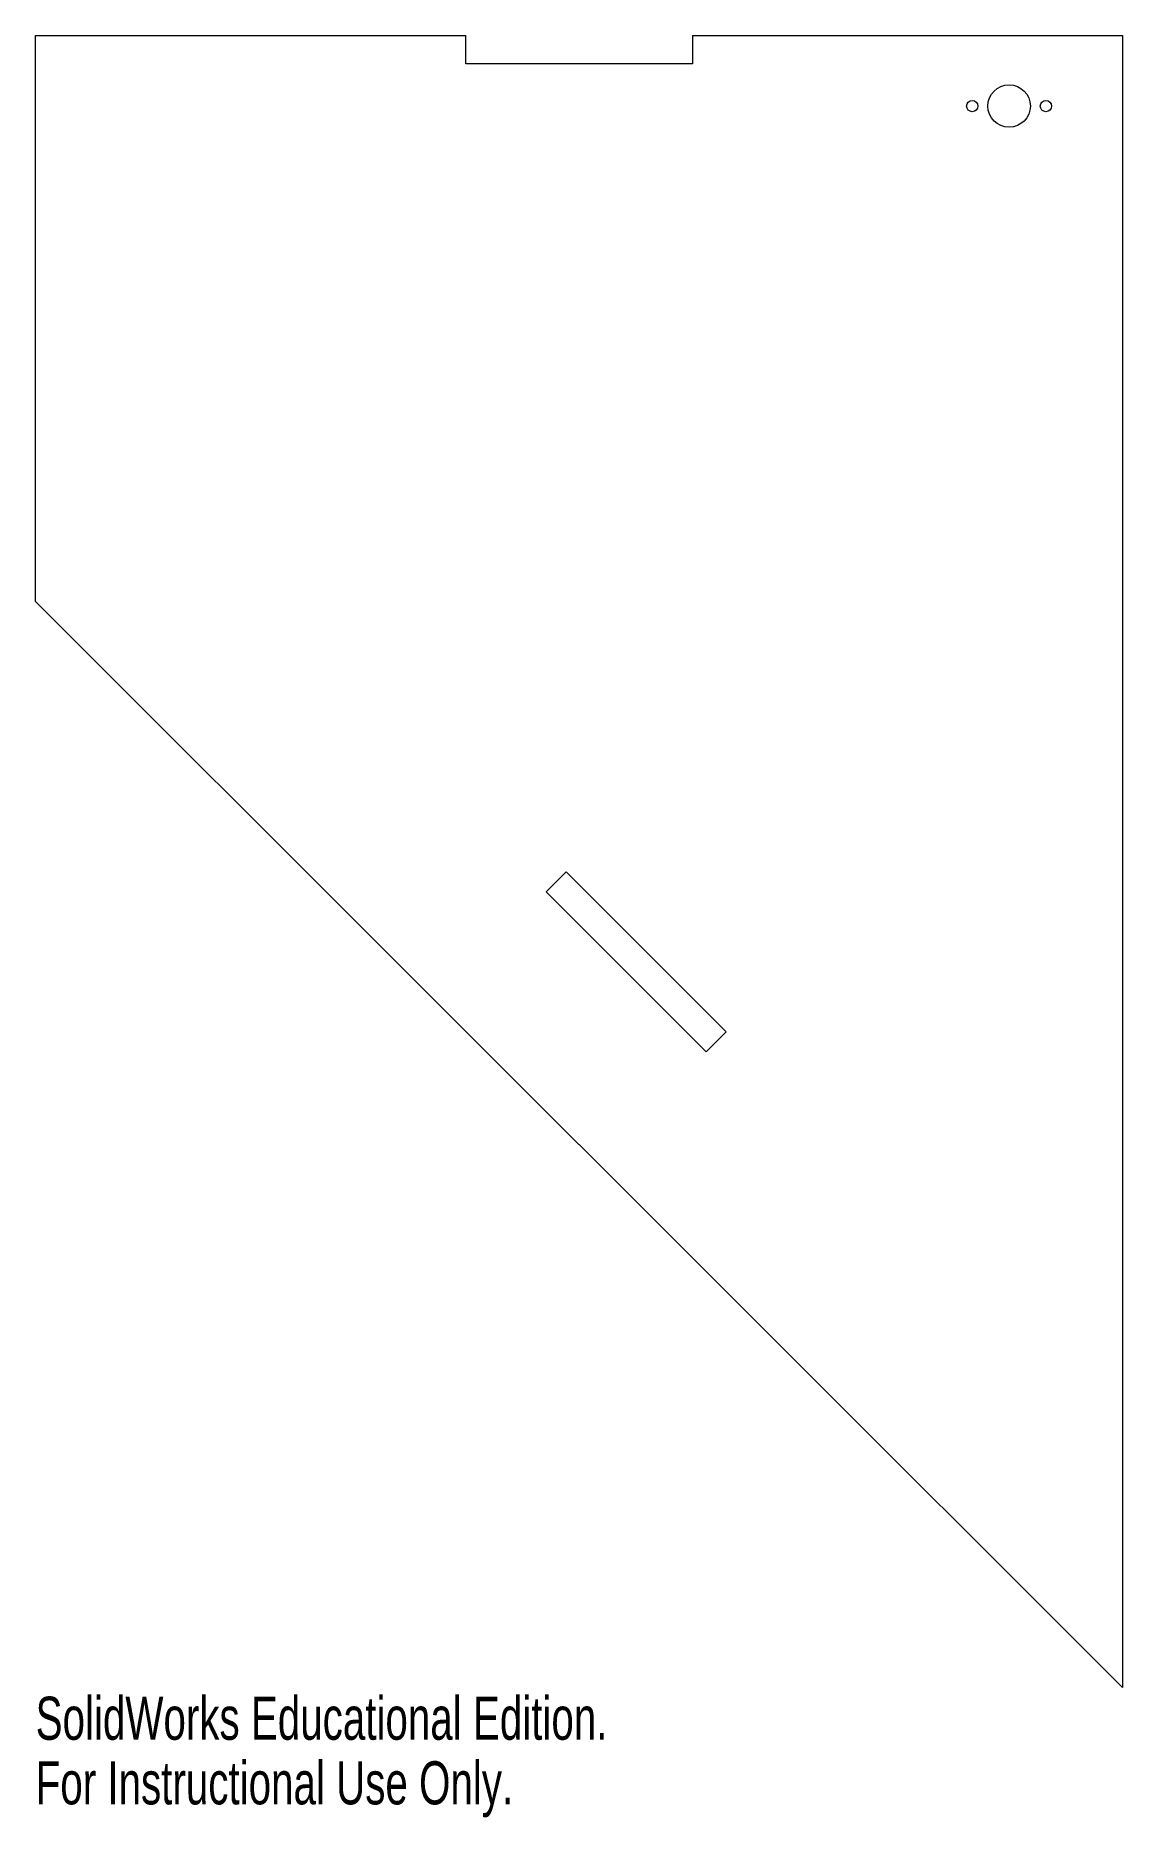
# Model space of a CAD drawing. Header units: inches. Extents: x 0 to 4.8, y -7.87 to 0.
import ezdxf

# ---------------------------------------------------------------- set-up
doc = ezdxf.new("R2010")
doc.units = ezdxf.units.IN
doc.header["$MEASUREMENT"] = 0
doc.styles.add('SLDTEXTSTYLE0', font='TXT', dxfattribs={"width": 0.7})

msp = doc.modelspace()

# ---------------------------------------------------------------- linework, layer by layer
at = {"color": 7, "linetype": 'Continuous', "lineweight": 15}
for p, q in [((0, 0), (1.9, 0)), ((0, -2.5), (0, 0)), ((1.9, -0.125), (1.9, 0)), ((2.9, 0), (4.7981, 0)), ((2.9, 0), (2.9, -0.125)), ((4.7981, 0), (4.7981, -7.2981)), ((2.9, -0.125), (1.9, -0.125)), ((4.7981, -7.2981), (0, -2.5)), ((2.2536, -3.782), (2.3419, -3.6936)), ((2.3419, -3.6936), (3.049, -4.4007)), ((2.9607, -4.4891), (2.2536, -3.782)), ((3.049, -4.4007), (2.9607, -4.4891))]:
    msp.add_line(p, q, dxfattribs=at)
for centre, radius in [((4.2981, -0.311), 0.0938), ((4.1356, -0.311), 0.025), ((4.4606, -0.311), 0.025)]:
    msp.add_circle(centre, radius, dxfattribs=at)

# ---------------------------------------------------------------- texts
at = {"color": 7, "linetype": 'Continuous', "char_height": 0.1903, "attachment_point": 1, "style": 'SLDTEXTSTYLE0'}
for s, insert in [('SolidWorks Educational Edition.', (0, -7.3382)), ('For Instructional Use Only.', (0, -7.6237))]:
    msp.add_mtext(s, dxfattribs=dict(at, insert=insert))

doc.saveas('drawing.dxf')
